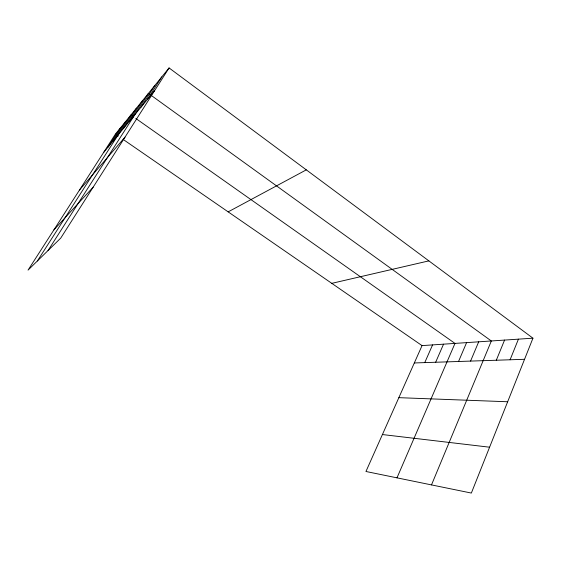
<?xml version="1.0" encoding="UTF-8"?>
<svg xmlns="http://www.w3.org/2000/svg" width="561" height="561" viewBox="0 0 561 561"><rect width="100%" height="100%" fill="white"/><g stroke="black" fill="none" stroke-linecap="round" stroke-linejoin="round"><path stroke-width="0.84" d="M532.95 338.178L471.352 493.063L365.947 471.492L422.047 345.611L532.95 338.178L169.071 67.937L115.419 134.093L28.05 270.114L60.749 238.088L169.071 67.937M510.089 359.783L518.427 339.153M496.303 360.239L504.57 340.085M431.5 484.907L491.338 340.969L148.427 93.392L48.029 250.55M470.567 361.095L478.687 341.817M458.54 361.494L466.584 342.624M396.985 477.846L454.985 343.402L135.818 118.462M435.652 362.252L443.541 344.174M424.761 362.609L432.573 344.903M141.021 107.158L154.92 85.377M147.564 99.227L161.792 76.906M123.448 128.469L136.442 108.168M128.988 121.751L142.277 100.973M108.14 147.031L120.32 128.041M113.027 141.099L125.482 121.688M37.363 260.991L130.902 114.998L133.714 116.976M103.483 152.676L154.499 90.819M79.508 190.004L125.019 137.129M53.877 229.905L93.182 187.143M228.159 211.869L306.299 169.85M331.782 283.347L428.863 260.879M414.32 362.96L524.549 359.299M398.85 397.665L507.663 401.76M382.413 434.544L489.592 447.208M115.419 134.093L118.231 136.035M123.161 139.437L422.047 345.611"/></g></svg>
